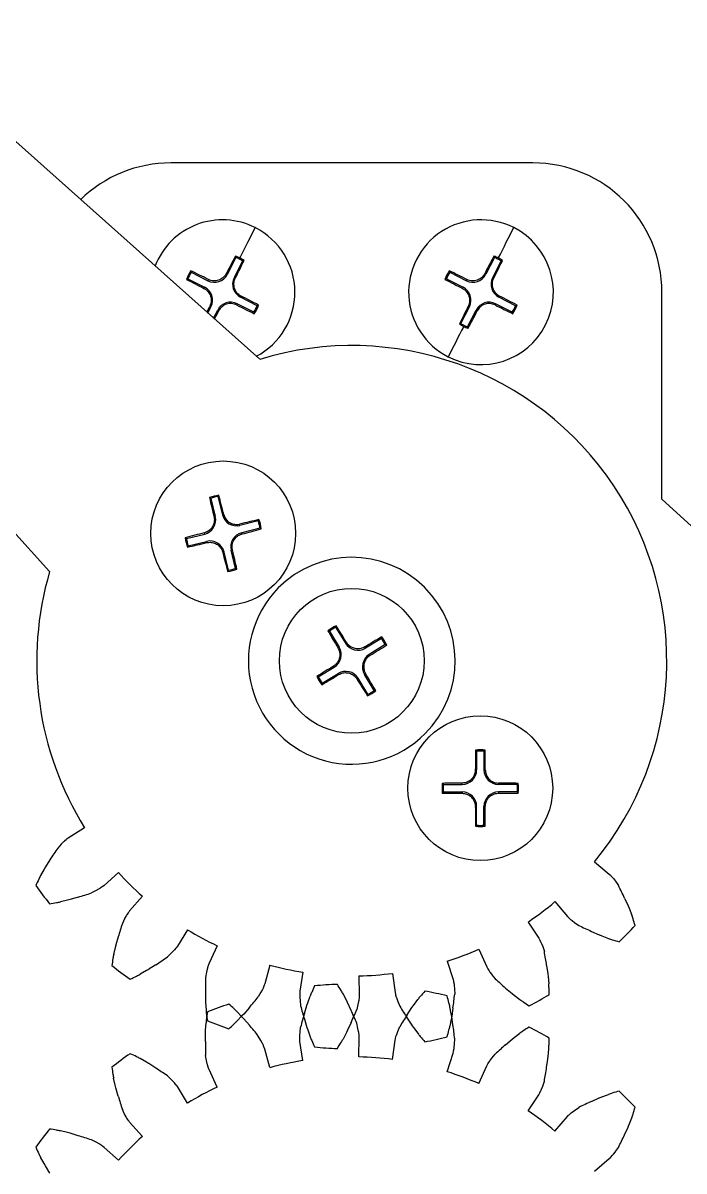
# Model space of a CAD drawing. Header units: millimetres. Extents: x 0 to 841, y 0 to 594.
# Drawn here: x 279 to 330.2, y 411.9 to 500.7 of the extents above; entities that cross this region are included whole.
import ezdxf

# ---------------------------------------------------------------- set-up
doc = ezdxf.new("R2010")
doc.units = ezdxf.units.MM

msp = doc.modelspace()

# ---------------------------------------------------------------- linework, layer by layer
at = {"color": 7, "linetype": 'Continuous', "lineweight": 25}
for p, q in [((297.33, 474.71), (268.153, 500.721)), ((318.454, 489.899), (290.454, 489.899)), ((254.783, 487.221), (281.075, 458.297)), ((295.494, 482.579), (294.83, 481.284)), ((296.002, 482.321), (295.349, 481.021)), ((295.754, 482.462), (295.795, 482.542)), ((315.494, 482.579), (314.83, 481.284)), ((316.002, 482.321), (315.349, 481.021)), ((315.754, 482.462), (315.795, 482.542)), ((292.032, 481.447), (293.319, 480.793)), ((294.83, 481.284), (294.741, 481.33)), ((312.032, 481.447), (313.319, 480.793)), ((314.83, 481.284), (314.741, 481.33)), ((291.774, 480.94), (293.062, 480.286)), ((293.319, 480.793), (293.365, 480.883)), ((295.349, 481.021), (295.439, 480.976)), ((311.774, 480.94), (313.062, 480.286)), ((313.319, 480.793), (313.365, 480.883)), ((315.349, 481.021), (315.439, 480.976)), ((293.062, 480.286), (293.016, 480.196)), ((295.845, 479.512), (295.891, 479.602)), ((297.133, 478.858), (295.845, 479.512)), ((313.062, 480.286), (313.016, 480.196)), ((315.845, 479.512), (315.891, 479.602)), ((317.133, 478.858), (315.845, 479.512)), ((328.454, 463.899), (328.454, 479.899)), ((293.314, 478.29), (293.559, 478.777)), ((293.559, 478.777), (293.468, 478.823)), ((295.588, 479.005), (295.543, 478.915)), ((296.876, 478.351), (295.588, 479.005)), ((312.906, 477.477), (313.559, 478.777)), ((313.559, 478.777), (313.468, 478.823)), ((315.588, 479.005), (315.543, 478.915)), ((316.876, 478.351), (315.588, 479.005)), ((293.759, 477.894), (294.077, 478.514)), ((294.077, 478.514), (294.167, 478.468)), ((313.414, 477.22), (314.077, 478.514)), ((314.077, 478.514), (314.167, 478.468)), ((313.153, 477.336), (313.113, 477.256)), ((293.547, 463.96), (293.441, 464.016)), ((293.547, 463.96), (293.892, 462.558)), ((294.099, 464.096), (294.166, 464.194)), ((294.099, 464.096), (294.444, 462.694)), ((349.211, 444.872), (328.454, 463.899)), ((293.892, 462.558), (293.794, 462.534)), ((294.444, 462.694), (294.542, 462.718)), ((295.802, 461.869), (295.778, 461.967)), ((297.216, 462.211), (295.802, 461.869)), ((297.352, 461.658), (295.941, 461.304)), ((297.216, 462.211), (297.272, 462.316)), ((297.352, 461.658), (297.45, 461.591)), ((291.661, 460.843), (291.563, 460.911)), ((291.661, 460.843), (293.072, 461.197)), ((293.072, 461.197), (293.048, 461.295)), ((295.941, 461.304), (295.965, 461.206)), ((291.797, 460.29), (291.741, 460.185)), ((291.797, 460.29), (293.211, 460.632)), ((293.211, 460.632), (293.235, 460.534)), ((295.121, 459.943), (295.219, 459.967)), ((295.466, 458.541), (295.121, 459.943)), ((294.569, 459.807), (294.471, 459.783)), ((294.914, 458.405), (294.569, 459.807)), ((294.914, 458.405), (294.847, 458.307)), ((295.466, 458.541), (295.572, 458.485)), ((302.72, 453.691), (302.602, 453.713)), ((302.72, 453.691), (303.473, 452.447)), ((303.205, 453.988), (303.24, 454.102)), ((303.205, 453.988), (303.969, 452.75)), ((303.969, 452.75), (304.055, 452.803)), ((306.746, 453.133), (305.514, 452.38)), ((306.746, 453.133), (306.768, 453.25)), ((303.473, 452.447), (303.387, 452.394)), ((305.514, 452.38), (305.461, 452.466)), ((307.043, 452.648), (305.811, 451.895)), ((305.811, 451.895), (305.863, 451.809)), ((307.043, 452.648), (307.157, 452.613)), ((301.865, 450.15), (301.751, 450.185)), ((301.865, 450.15), (303.097, 450.903)), ((302.161, 449.665), (303.393, 450.418)), ((303.097, 450.903), (303.044, 450.989)), ((303.393, 450.418), (303.446, 450.332)), ((305.435, 450.351), (305.521, 450.404)), ((306.188, 449.107), (305.435, 450.351)), ((302.161, 449.665), (302.14, 449.548)), ((304.939, 450.048), (304.853, 449.995)), ((305.702, 448.81), (304.939, 450.048)), ((305.702, 448.81), (305.668, 448.696)), ((306.188, 449.107), (306.305, 449.085)), ((314.117, 444.408), (314.028, 444.487)), ((314.117, 444.408), (314.117, 442.964)), ((314.685, 444.408), (314.774, 444.487)), ((314.685, 444.408), (314.685, 442.964)), ((314.117, 442.964), (314.016, 442.964)), ((314.685, 442.964), (314.786, 442.964)), ((311.541, 441.832), (311.461, 441.921)), ((311.541, 441.263), (311.461, 441.174)), ((311.541, 441.832), (312.996, 441.838)), ((311.541, 441.263), (312.996, 441.257)), ((312.996, 441.838), (312.995, 441.939)), ((312.996, 441.257), (312.995, 441.156)), ((315.806, 441.838), (315.807, 441.939)), ((317.261, 441.832), (315.806, 441.838)), ((317.261, 441.263), (315.806, 441.257)), ((315.806, 441.257), (315.807, 441.156)), ((317.261, 441.832), (317.341, 441.921)), ((317.261, 441.263), (317.341, 441.174)), ((314.117, 440.131), (314.016, 440.131)), ((314.117, 438.687), (314.117, 440.131)), ((314.685, 440.131), (314.786, 440.131)), ((314.685, 438.687), (314.685, 440.131)), ((314.117, 438.687), (314.028, 438.608)), ((314.685, 438.687), (314.774, 438.608)), ((282.513, 437.69), (282.414, 437.619)), ((283.78, 438.486), (282.513, 437.69)), ((281.972, 437.216), (281.699, 436.92)), ((281.973, 437.217), (281.972, 437.216)), ((282.148, 437.389), (281.973, 437.217)), ((282.199, 437.436), (282.148, 437.389)), ((282.224, 437.459), (282.199, 437.436)), ((282.369, 437.583), (282.224, 437.459)), ((282.414, 437.619), (282.369, 437.583)), ((281.101, 436.013), (280.749, 435.459)), ((280.646, 435.278), (280.373, 434.786)), ((280.745, 435.453), (280.646, 435.278)), ((280.749, 435.459), (280.745, 435.453)), ((286.397, 435.026), (285.285, 434.024)), ((323.23, 435.856), (324.38, 434.899)), ((324.38, 434.899), (324.469, 434.815)), ((324.469, 434.815), (324.509, 434.773)), ((324.509, 434.773), (324.636, 434.631)), ((324.636, 434.631), (324.658, 434.605)), ((324.658, 434.605), (324.702, 434.552)), ((324.702, 434.552), (324.853, 434.359)), ((324.853, 434.359), (324.854, 434.357)), ((324.854, 434.357), (325.085, 434.027)), ((284.682, 433.631), (284.323, 433.45)), ((284.684, 433.632), (284.682, 433.631)), ((284.896, 433.755), (284.684, 433.632)), ((284.956, 433.79), (284.896, 433.755)), ((284.984, 433.809), (284.956, 433.79)), ((285.143, 433.914), (284.984, 433.809)), ((285.19, 433.948), (285.143, 433.914)), ((285.285, 434.024), (285.19, 433.948)), ((282.456, 432.884), (281.908, 432.756)), ((282.651, 432.931), (282.456, 432.884)), ((282.659, 432.933), (282.651, 432.931)), ((283.287, 433.122), (282.659, 432.933)), ((288.256, 433.185), (287.264, 432.064)), ((320.177, 432.774), (321.146, 431.633)), ((325.557, 433.049), (325.833, 432.454)), ((325.833, 432.454), (325.836, 432.447)), ((325.836, 432.447), (325.911, 432.26)), ((286.999, 431.672), (286.879, 431.458)), ((287.034, 431.732), (286.999, 431.672)), ((287.052, 431.761), (287.034, 431.732)), ((287.156, 431.92), (287.052, 431.761)), ((287.19, 431.968), (287.156, 431.92)), ((287.264, 432.064), (287.19, 431.968)), ((321.146, 431.633), (321.23, 431.545)), ((321.23, 431.545), (321.273, 431.505)), ((321.273, 431.505), (321.416, 431.38)), ((325.911, 432.26), (326.116, 431.736)), ((286.878, 431.457), (286.7, 431.096)), ((286.879, 431.458), (286.878, 431.457)), ((291.741, 430.602), (290.957, 429.327)), ((318.091, 431.196), (318.924, 429.953)), ((321.416, 431.38), (321.442, 431.358)), ((321.442, 431.358), (321.496, 431.315)), ((321.496, 431.315), (321.69, 431.165)), ((321.69, 431.165), (321.692, 431.164)), ((321.692, 431.164), (322.024, 430.937)), ((286.382, 430.057), (286.2, 429.427)), ((318.924, 429.953), (318.986, 429.848)), ((318.986, 429.848), (319.013, 429.797)), ((319.013, 429.797), (319.094, 429.624)), ((323.007, 430.474), (323.605, 430.204)), ((323.605, 430.204), (323.612, 430.201)), ((323.612, 430.201), (323.799, 430.128)), ((323.799, 430.128), (324.325, 429.928)), ((286.152, 429.223), (286.029, 428.674)), ((286.198, 429.419), (286.152, 429.223)), ((286.2, 429.427), (286.198, 429.419)), ((290.66, 428.959), (290.49, 428.782)), ((290.706, 429.01), (290.66, 428.959)), ((290.729, 429.036), (290.706, 429.01)), ((290.851, 429.182), (290.729, 429.036)), ((290.887, 429.228), (290.851, 429.182)), ((290.957, 429.327), (290.887, 429.228)), ((294.043, 429.359), (293.408, 428.004)), ((314.293, 429.098), (314.901, 427.731)), ((319.094, 429.624), (319.109, 429.593)), ((319.109, 429.593), (319.135, 429.53)), ((319.135, 429.53), (319.226, 429.302)), ((319.226, 429.302), (319.227, 429.3)), ((319.227, 429.3), (319.355, 428.919)), ((290.489, 428.781), (290.195, 428.506)), ((290.49, 428.782), (290.489, 428.781)), ((293.408, 428.004), (293.363, 427.891)), ((311.846, 428.172), (312.296, 426.745)), ((288.563, 427.437), (288.074, 427.159)), ((288.737, 427.537), (288.563, 427.437)), ((288.744, 427.541), (288.737, 427.537)), ((289.294, 427.899), (288.744, 427.541)), ((293.208, 427.313), (293.139, 426.916)), ((293.209, 427.315), (293.208, 427.313)), ((293.264, 427.554), (293.209, 427.315)), ((293.281, 427.621), (293.264, 427.554)), ((293.29, 427.653), (293.281, 427.621)), ((293.345, 427.836), (293.29, 427.653)), ((293.363, 427.891), (293.345, 427.836)), ((298.115, 427.863), (297.722, 426.419)), ((300.674, 427.319), (300.446, 425.84)), ((305.003, 427.03), (305.033, 425.534)), ((307.612, 427.229), (307.81, 425.746)), ((314.901, 427.731), (314.957, 427.623)), ((314.957, 427.623), (314.987, 427.573)), ((314.987, 427.573), (315.089, 427.412)), ((315.089, 427.412), (315.107, 427.383)), ((315.107, 427.383), (315.147, 427.327)), ((315.147, 427.327), (315.292, 427.129)), ((315.292, 427.129), (315.293, 427.127)), ((315.293, 427.127), (315.547, 426.815)), ((319.533, 427.847), (319.63, 427.198)), ((319.63, 427.198), (319.631, 427.19)), ((319.631, 427.19), (319.649, 426.99)), ((297.662, 426.25), (297.585, 426.075)), ((297.683, 426.304), (297.662, 426.25)), ((297.722, 426.419), (297.683, 426.304)), ((312.296, 426.745), (312.326, 426.627)), ((312.326, 426.627), (312.337, 426.57)), ((312.337, 426.57), (312.367, 426.382)), ((312.367, 426.382), (312.372, 426.348)), ((312.372, 426.348), (312.379, 426.279)), ((312.379, 426.279), (312.402, 426.035)), ((319.649, 426.99), (319.699, 426.43)), ((293.127, 425.83), (293.129, 425.174)), ((297.427, 425.763), (297.222, 425.416)), ((297.428, 425.764), (297.427, 425.763)), ((297.54, 425.982), (297.428, 425.764)), ((297.571, 426.044), (297.54, 425.982)), ((297.585, 426.075), (297.571, 426.044)), ((300.433, 425.661), (300.432, 425.47)), ((300.432, 425.47), (300.432, 425.436)), ((300.432, 425.436), (300.435, 425.367)), ((300.435, 425.719), (300.433, 425.661)), ((300.446, 425.84), (300.435, 425.719)), ((300.435, 425.367), (300.45, 425.122)), ((301.047, 424.949), (301.24, 425.477)), ((304.041, 425.148), (303.779, 425.647)), ((305.022, 425.355), (304.998, 425.166)), ((305.027, 425.413), (305.022, 425.355)), ((305.033, 425.534), (305.027, 425.413)), ((307.81, 425.746), (307.833, 425.627)), ((307.833, 425.627), (307.847, 425.571)), ((307.847, 425.571), (307.9, 425.387)), ((307.9, 425.387), (307.91, 425.355)), ((307.91, 425.355), (307.932, 425.289)), ((307.932, 425.289), (308.015, 425.058)), ((312.402, 426.035), (312.402, 426.033)), ((312.402, 426.033), (312.418, 425.631)), ((316.36, 426.095), (316.858, 425.667)), ((316.858, 425.667), (316.863, 425.662)), ((316.863, 425.662), (317.023, 425.54)), ((317.023, 425.54), (317.471, 425.199)), ((293.129, 425.174), (293.13, 425.166)), ((293.13, 425.166), (293.141, 424.966)), ((293.141, 424.966), (293.178, 424.404)), ((296.529, 424.58), (296.102, 424.081)), ((300.45, 425.122), (300.45, 425.12)), ((300.45, 425.12), (300.495, 424.72)), ((300.789, 424.123), (300.977, 424.752)), ((300.977, 424.752), (300.979, 424.76)), ((300.979, 424.76), (301.047, 424.949)), ((304.133, 424.97), (304.041, 425.148)), ((304.136, 424.963), (304.133, 424.97)), ((304.406, 424.365), (304.136, 424.963)), ((304.934, 424.821), (304.836, 424.431)), ((304.981, 425.064), (304.934, 424.823)), ((304.934, 424.823), (304.934, 424.821)), ((304.993, 425.132), (304.981, 425.064)), ((304.998, 425.166), (304.993, 425.132)), ((308.015, 425.058), (308.016, 425.057)), ((308.016, 425.057), (308.172, 424.686)), ((308.748, 424.033), (309.105, 424.584)), ((309.105, 424.584), (309.11, 424.59)), ((309.11, 424.59), (309.228, 424.752)), ((309.228, 424.752), (309.563, 425.205)), ((312.157, 424.1), (312.046, 424.652)), ((312.287, 424.553), (312.197, 423.903)), ((295.958, 423.867), (295.566, 424.272)), ((295.958, 423.931), (295.566, 423.526)), ((296.097, 424.076), (295.958, 423.931)), ((296.097, 423.722), (295.958, 423.867)), ((296.102, 424.081), (296.097, 424.076)), ((296.102, 423.717), (296.097, 423.722)), ((296.529, 423.218), (296.102, 423.717)), ((300.789, 423.675), (300.977, 423.046)), ((308.748, 423.765), (309.105, 423.215)), ((312.157, 423.698), (312.046, 423.146)), ((312.195, 423.903), (312.157, 424.1)), ((312.195, 423.895), (312.157, 423.698)), ((312.197, 423.903), (312.195, 423.895)), ((312.197, 423.896), (312.195, 423.903)), ((312.287, 423.245), (312.197, 423.896)), ((293.127, 421.968), (293.129, 422.624)), ((293.129, 422.624), (293.13, 422.632)), ((293.13, 422.632), (293.141, 422.832)), ((293.141, 422.832), (293.178, 423.394)), ((300.435, 422.431), (300.45, 422.676)), ((300.45, 422.678), (300.495, 423.078)), ((300.45, 422.676), (300.45, 422.678)), ((300.977, 423.046), (300.979, 423.038)), ((300.979, 423.038), (301.047, 422.849)), ((301.047, 422.849), (301.24, 422.321)), ((304.041, 422.65), (303.779, 422.151)), ((304.133, 422.828), (304.041, 422.65)), ((304.136, 422.835), (304.133, 422.828)), ((304.406, 423.434), (304.136, 422.835)), ((304.934, 422.977), (304.836, 423.367)), ((304.934, 422.975), (304.934, 422.977)), ((304.981, 422.734), (304.934, 422.975)), ((304.993, 422.666), (304.981, 422.734)), ((304.998, 422.633), (304.993, 422.666)), ((305.022, 422.443), (304.998, 422.633)), ((307.932, 422.509), (308.015, 422.74)), ((308.015, 422.74), (308.016, 422.741)), ((308.016, 422.741), (308.172, 423.112)), ((309.105, 423.215), (309.11, 423.208)), ((309.11, 423.208), (309.228, 423.046)), ((309.228, 423.046), (309.563, 422.593)), ((317.023, 422.259), (317.471, 422.599)), ((297.427, 422.035), (297.222, 422.382)), ((297.428, 422.034), (297.427, 422.035)), ((297.54, 421.816), (297.428, 422.034)), ((297.571, 421.754), (297.54, 421.816)), ((297.585, 421.723), (297.571, 421.754)), ((297.662, 421.549), (297.585, 421.723)), ((300.432, 422.362), (300.435, 422.431)), ((300.432, 422.328), (300.432, 422.362)), ((300.433, 422.137), (300.432, 422.328)), ((300.435, 422.079), (300.433, 422.137)), ((300.446, 421.958), (300.435, 422.079)), ((300.674, 420.479), (300.446, 421.958)), ((305.003, 420.768), (305.033, 422.264)), ((305.027, 422.386), (305.022, 422.443)), ((305.033, 422.264), (305.027, 422.386)), ((307.612, 420.569), (307.81, 422.052)), ((307.81, 422.052), (307.833, 422.171)), ((307.833, 422.171), (307.847, 422.228)), ((307.847, 422.228), (307.9, 422.411)), ((307.9, 422.411), (307.91, 422.443)), ((307.91, 422.443), (307.932, 422.509)), ((312.379, 421.519), (312.402, 421.763)), ((312.402, 421.765), (312.418, 422.167)), ((312.402, 421.763), (312.402, 421.765)), ((316.36, 421.704), (316.858, 422.131)), ((316.858, 422.131), (316.863, 422.136)), ((316.863, 422.136), (317.023, 422.259)), ((293.208, 420.485), (293.139, 420.882)), ((297.683, 421.495), (297.662, 421.549)), ((297.722, 421.379), (297.683, 421.495)), ((298.115, 419.936), (297.722, 421.379)), ((311.846, 419.626), (312.296, 421.053)), ((312.296, 421.053), (312.326, 421.171)), ((312.326, 421.171), (312.337, 421.228)), ((312.337, 421.228), (312.367, 421.417)), ((312.367, 421.417), (312.372, 421.45)), ((312.372, 421.45), (312.379, 421.519)), ((315.293, 420.671), (315.547, 420.983)), ((319.649, 420.808), (319.699, 421.369)), ((288.563, 420.361), (288.074, 420.639)), ((288.737, 420.261), (288.563, 420.361)), ((288.744, 420.257), (288.737, 420.261)), ((289.294, 419.899), (288.744, 420.257)), ((293.209, 420.484), (293.208, 420.485)), ((293.264, 420.244), (293.209, 420.484)), ((293.281, 420.177), (293.264, 420.244)), ((293.29, 420.145), (293.281, 420.177)), ((293.345, 419.962), (293.29, 420.145)), ((293.363, 419.907), (293.345, 419.962)), ((314.293, 418.7), (314.901, 420.067)), ((314.901, 420.067), (314.957, 420.175)), ((314.957, 420.175), (314.987, 420.225)), ((314.987, 420.225), (315.089, 420.386)), ((315.089, 420.386), (315.107, 420.415)), ((315.107, 420.415), (315.147, 420.471)), ((315.147, 420.471), (315.292, 420.669)), ((315.292, 420.669), (315.293, 420.671)), ((319.533, 419.951), (319.63, 420.6)), ((319.63, 420.6), (319.631, 420.608)), ((319.631, 420.608), (319.649, 420.808)), ((286.152, 418.575), (286.029, 419.124)), ((290.489, 419.017), (290.195, 419.292)), ((293.408, 419.794), (293.363, 419.907)), ((294.043, 418.439), (293.408, 419.794)), ((286.198, 418.379), (286.152, 418.575)), ((286.2, 418.372), (286.198, 418.379)), ((286.382, 417.741), (286.2, 418.372)), ((290.49, 419.016), (290.489, 419.017)), ((290.66, 418.839), (290.49, 419.016)), ((290.706, 418.788), (290.66, 418.839)), ((290.729, 418.762), (290.706, 418.788)), ((290.851, 418.616), (290.729, 418.762)), ((290.887, 418.571), (290.851, 418.616)), ((290.957, 418.471), (290.887, 418.571)), ((291.741, 417.196), (290.957, 418.471)), ((319.013, 418.002), (319.094, 418.174)), ((319.094, 418.174), (319.109, 418.205)), ((319.109, 418.205), (319.135, 418.268)), ((319.135, 418.268), (319.226, 418.496)), ((319.226, 418.496), (319.227, 418.498)), ((319.227, 418.498), (319.355, 418.88)), ((318.091, 416.602), (318.924, 417.845)), ((318.924, 417.845), (318.986, 417.95)), ((318.986, 417.95), (319.013, 418.002)), ((323.007, 417.324), (323.605, 417.595)), ((323.605, 417.595), (323.612, 417.597)), ((323.612, 417.597), (323.799, 417.67)), ((323.799, 417.67), (324.325, 417.87)), ((286.878, 416.341), (286.7, 416.703)), ((321.273, 416.293), (321.416, 416.418)), ((321.416, 416.418), (321.442, 416.44)), ((321.442, 416.44), (321.496, 416.484)), ((321.496, 416.484), (321.69, 416.633)), ((321.69, 416.633), (321.692, 416.634)), ((321.692, 416.634), (322.024, 416.861)), ((286.879, 416.34), (286.878, 416.341)), ((286.999, 416.126), (286.879, 416.34)), ((287.034, 416.066), (286.999, 416.126)), ((287.052, 416.038), (287.034, 416.066)), ((287.156, 415.878), (287.052, 416.038)), ((287.19, 415.83), (287.156, 415.878)), ((287.264, 415.734), (287.19, 415.83)), ((288.256, 414.613), (287.264, 415.734)), ((320.177, 415.025), (321.146, 416.165)), ((321.146, 416.165), (321.23, 416.253)), ((321.23, 416.253), (321.273, 416.293)), ((325.836, 415.351), (325.911, 415.538)), ((325.911, 415.538), (326.116, 416.062)), ((282.456, 414.914), (281.908, 415.042)), ((282.651, 414.867), (282.456, 414.914)), ((282.659, 414.865), (282.651, 414.867)), ((283.287, 414.676), (282.659, 414.865)), ((325.557, 414.749), (325.833, 415.344)), ((325.833, 415.344), (325.836, 415.351)), ((284.682, 414.167), (284.323, 414.348)), ((284.684, 414.166), (284.682, 414.167)), ((284.896, 414.044), (284.684, 414.166)), ((284.956, 414.008), (284.896, 414.044)), ((284.984, 413.99), (284.956, 414.008)), ((285.143, 413.884), (284.984, 413.99)), ((285.19, 413.85), (285.143, 413.884)), ((285.285, 413.775), (285.19, 413.85)), ((286.397, 412.772), (285.285, 413.775)), ((324.854, 413.441), (325.085, 413.771)), ((280.646, 412.52), (280.373, 413.013)), ((323.23, 411.942), (324.38, 412.899)), ((324.38, 412.899), (324.469, 412.983)), ((324.469, 412.983), (324.509, 413.025)), ((324.509, 413.025), (324.636, 413.167)), ((324.636, 413.167), (324.658, 413.193)), ((324.658, 413.193), (324.702, 413.246)), ((324.702, 413.246), (324.853, 413.439)), ((324.853, 413.439), (324.854, 413.441)), ((280.745, 412.345), (280.646, 412.52)), ((280.749, 412.339), (280.745, 412.345)), ((281.101, 411.785), (280.749, 412.339))]:
    msp.add_line(p, q, dxfattribs=at)
at = {"color": 7, "linetype": 'Continuous', "lineweight": 25, "flags": 128}
for points in [[(295.795, 482.542), (295.952, 482.852), (296.108, 483.159), (296.261, 483.461), (296.412, 483.759), (296.56, 484.051), (296.706, 484.338), (296.848, 484.619), (296.988, 484.893)], [(315.795, 482.542), (315.952, 482.852), (316.108, 483.159), (316.261, 483.461), (316.412, 483.759), (316.56, 484.051), (316.706, 484.338), (316.848, 484.619), (316.988, 484.893)], [(313.113, 477.256), (312.955, 476.946), (312.8, 476.639), (312.646, 476.337), (312.495, 476.039), (312.347, 475.747), (312.202, 475.46), (312.059, 475.179), (311.92, 474.905)]]:
    msp.add_lwpolyline(points, dxfattribs=at)
at = {"color": 7, "linetype": 'Continuous', "lineweight": 25}
for centre in [(294.507, 461.251), (304.454, 451.399), (314.401, 441.548)]:
    msp.add_circle(centre, 5.6, dxfattribs=at)
for centre, radius, start, end in [((290.454, 479.899), 10, 90, 134.25415), ((318.454, 479.899), 10, 0, 90), ((294.454, 479.899), 5.6, 63.09781, 158.76175), ((294.454, 479.899), 5.6, 297.80432, 63.09781), ((314.454, 479.899), 5.6, 63.09781, 243.09781), ((314.454, 479.899), 5.6, 243.09781, 63.09781), ((531.185, 358.682), 266.361, 152.25339, 152.58336), ((57.106, 599.224), 266.056, 333.61177, 333.94212), ((294.454, 479.899), 2.963, 63.09781, 70.33844), ((294.454, 479.899), 2.874, 63.09781, 68.78308), ((294.454, 479.899), 2.874, 57.41253, 63.09781), ((294.454, 479.899), 2.963, 55.85717, 63.09781), ((549.47, 359.58), 264.426, 152.25268, 152.58506), ((78.37, 598.602), 264.646, 333.61089, 333.943), ((314.454, 479.899), 2.963, 63.09781, 70.33844), ((314.454, 479.899), 2.874, 63.09781, 68.78308), ((314.454, 479.899), 2.874, 57.41253, 63.09781), ((314.454, 479.899), 2.963, 55.85717, 63.09781), ((294.454, 479.899), 2.963, 145.85971, 160.3359), ((294.454, 479.899), 2.874, 147.42161, 158.77401), ((174.263, 243.239), 265.819, 63.38104, 63.70941), ((293.829, 481.797), 1.126, 243.09781, 332.8649), ((314.454, 479.899), 2.963, 145.85971, 160.3359), ((314.454, 479.899), 2.874, 147.42161, 158.77401), ((194.142, 242.993), 266.094, 63.38146, 63.70949), ((313.829, 481.797), 1.126, 243.09781, 332.8649), ((413.835, 715.438), 264.454, 242.48517, 242.81523), ((296.355, 480.516), 1.126, 153.33071, 243.09781), ((434.172, 716.089), 265.187, 242.48563, 242.81478), ((316.355, 480.516), 1.126, 153.33071, 243.09781), ((292.553, 479.283), 1.126, 333.33071, 63.09781), ((174.633, 243.512), 265.409, 62.48564, 62.81452), ((312.553, 479.283), 1.126, 333.33071, 63.09781), ((194.633, 243.512), 265.409, 62.48564, 62.81452), ((535.61, 358.689), 270.305, 153.61267, 153.72259), ((295.079, 478.001), 1.126, 63.09781, 152.8649), ((414.766, 716.805), 266.094, 243.38146, 243.70949), ((294.454, 479.899), 2.874, 327.42161, 338.77401), ((294.454, 479.899), 2.963, 325.85971, 340.3359), ((551.802, 360.574), 266.056, 153.61177, 153.94212), ((315.079, 478.001), 1.126, 63.09781, 152.8649), ((435.085, 717.447), 266.81, 243.3819, 243.70905), ((314.454, 479.899), 2.874, 327.42161, 338.77401), ((314.454, 479.899), 2.963, 325.85971, 340.3359), ((60.721, 599.554), 262.98, 332.42731, 332.5847), ((77.723, 601.116), 266.361, 332.25339, 332.58336), ((314.454, 479.899), 2.963, 235.85717, 243.09781), ((314.454, 479.899), 2.874, 237.41253, 243.09781), ((314.454, 479.899), 2.963, 243.09781, 250.33844), ((314.454, 479.899), 2.874, 243.09781, 248.78308), ((304.454, 451.399), 24.375, 320.38254, 106.99247), ((294.507, 461.251), 2.963, 96.59182, 111.06801), ((551.574, 524.644), 265.157, 193.21754, 193.54673), ((294.507, 461.251), 2.874, 98.15372, 109.50612), ((36.047, 397.723), 266.54, 14.1136, 14.44108), ((292.799, 462.289), 1.126, 284.06282, 13.82992), ((295.537, 462.963), 1.126, 193.82992, 283.59701), ((356.946, 203.539), 265.568, 102.98548, 103.31644), ((294.507, 461.251), 2.874, 8.14464, 19.51519), ((294.507, 461.251), 2.963, 6.58929, 21.07055), ((358.813, 204.103), 265.468, 104.3435, 104.67458), ((294.507, 461.251), 2.963, 186.58929, 201.07055), ((294.507, 461.251), 2.874, 188.14464, 199.51519), ((296.214, 460.212), 1.126, 104.06282, 193.82992), ((230.167, 718.526), 265.599, 284.34365, 284.67457), ((232.023, 719.158), 265.769, 282.98534, 283.31605), ((293.476, 459.538), 1.126, 13.82992, 103.59701), ((36.183, 397.559), 266.448, 13.21835, 13.54595), ((552.244, 524.597), 265.796, 194.11368, 194.44208), ((304.454, 451.399), 8, 315.27672, 135.27672), ((304.454, 451.399), 24.375, 163.56097, 211.98909), ((294.507, 461.251), 2.963, 276.59182, 291.06801), ((294.507, 461.251), 2.874, 278.15372, 289.50612), ((304.454, 451.399), 8, 135.27672, 315.27672), ((304.454, 451.399), 2.963, 114.1854, 128.66666), ((531.387, 588.918), 265.75, 210.58183, 210.91256), ((304.454, 451.399), 2.874, 115.74075, 127.11131), ((79.596, 312.877), 264.502, 31.9391, 32.27139), ((443.211, 224.494), 266.358, 120.81431, 121.14201), ((304.454, 451.399), 2.874, 25.74983, 37.10223), ((304.454, 451.399), 2.963, 24.18794, 38.66412), ((302.51, 451.864), 1.126, 301.42603, 31.19313), ((304.927, 453.341), 1.126, 211.65893, 301.42603), ((306.398, 450.934), 1.126, 121.42603, 211.19313), ((166.199, 677.861), 265.717, 301.70955, 302.03805), ((442.833, 224.738), 265.952, 121.70976, 122.03796), ((304.454, 451.399), 2.963, 204.18794, 218.66412), ((304.454, 451.399), 2.874, 205.74983, 217.10223), ((166.317, 677.268), 265.15, 300.81391, 301.14311), ((303.98, 449.457), 1.126, 31.65893, 121.42603), ((77.4, 313.809), 265.889, 30.58188, 30.91244), ((529.4, 589.977), 264.607, 211.93917, 212.27133), ((304.454, 451.399), 2.963, 294.1854, 308.66666), ((304.454, 451.399), 2.874, 295.74075, 307.11131), ((581.052, 441.639), 267.04, 179.38878, 179.71565), ((314.401, 441.548), 2.963, 82.76191, 97.23809), ((314.401, 441.548), 2.874, 84.3238, 95.6762), ((49.389, 441.651), 265.401, 0.28334, 0.61223), ((312.991, 442.964), 1.126, 270.2329, 0), ((315.811, 442.964), 1.126, 180, 269.7671), ((314.401, 441.548), 2.963, 172.75937, 187.24063), ((315.379, 176.119), 265.83, 90.51378, 90.84441), ((314.401, 441.548), 2.874, 174.31472, 185.68528), ((312.991, 440.131), 1.126, 0, 89.7671), ((315.811, 440.131), 1.126, 90.2329, 180), ((313.423, 176.14), 265.809, 89.15558, 89.48623), ((314.401, 441.548), 2.874, 354.31472, 5.68528), ((314.401, 441.548), 2.963, 352.75937, 7.24063), ((315.381, 707.151), 266.006, 269.1557, 269.48611), ((313.421, 707.13), 265.984, 270.51388, 270.84432), ((581.053, 441.456), 267.041, 180.28435, 180.61122), ((49.388, 441.444), 265.402, 359.38777, 359.71666), ((314.401, 441.548), 2.963, 262.76191, 277.23809), ((314.401, 441.548), 2.874, 264.3238, 275.6762), ((309.626, 417.849), 33.818, 145.671, 147.51123), ((304.454, 451.399), 24.375, 222.20072, 228.35273), ((296.136, 426.853), 17.652, 154.27726, 156.05865), ((285.143, 432.15), 5.449, 151.07083, 154.27726), ((304.454, 451.399), 30, 215.40941, 218.78041), ((273.582, 465.517), 33.818, 286.67864, 288.51888), ((294.873, 418.832), 33.818, 24.86046, 26.7007), ((278.57, 450.084), 17.652, 278.13116, 279.91255), ((280.671, 438.063), 5.449, 279.91255, 283.11899), ((304.454, 451.399), 24.375, 304.01891, 310.17091), ((321.039, 429.756), 5.449, 18.09437, 21.3008), ((318.869, 420.665), 33.818, 162.03463, 163.87487), ((304.454, 451.399), 24.375, 238.56436, 244.71636), ((336.927, 461.294), 33.818, 243.85282, 245.69305), ((304.454, 451.399), 30, 313.59122, 316.96223), ((309.439, 425.966), 17.652, 16.31298, 18.09437), ((326.256, 435.024), 5.449, 249.25265, 252.45908), ((329.933, 446.66), 17.652, 252.45908, 254.24047), ((304.454, 451.399), 24.375, 287.65527, 293.80727), ((286.086, 422.85), 33.818, 8.49683, 10.33706), ((303.389, 425.504), 17.652, 170.6409, 172.42228), ((291.348, 427.489), 5.449, 167.43446, 170.6409), ((270.855, 456.247), 33.818, 303.04228, 304.88252), ((304.454, 451.399), 30, 231.77304, 235.14405), ((285.392, 431.903), 5.449, 296.27619, 299.48262), ((304.454, 451.399), 24.375, 254.928, 261.08), ((304.454, 451.399), 24.375, 271.29163, 277.44363), ((279.989, 442.845), 17.652, 294.4948, 296.27619), ((326.944, 425.971), 33.818, 178.39827, 180.23851), ((317.558, 418.759), 17.652, 154.85044, 156.63183), ((304.454, 396.399), 30, 92.12868, 95.49968), ((288.498, 416.822), 17.652, 30.99654, 32.77793), ((338.399, 451.744), 33.818, 227.48918, 229.32942), ((314.269, 425.961), 5.449, 1.73073, 4.93717), ((270.85, 446.585), 33.818, 319.40592, 321.24615), ((306.356, 423.599), 5.449, 156.63183, 159.83826), ((298.958, 423.106), 5.449, 27.79011, 30.99654), ((313.942, 421.962), 5.449, 140.26819, 143.47463), ((323.326, 414.161), 17.652, 138.48681, 140.26819), ((304.454, 396.399), 30, 75.76505, 79.13605), ((294.898, 420.49), 17.652, 14.6329, 16.41429), ((278.787, 429.182), 33.818, 352.13319, 353.97343), ((304.454, 451.399), 30, 297.22759, 300.59859), ((302.072, 425.592), 17.652, 359.94935, 1.73073), ((298.615, 424.765), 5.449, 183.7981, 187.00454), ((304.454, 396.399), 30, 108.49232, 111.86332), ((283.39, 411.499), 17.652, 47.36018, 49.14156), ((291.656, 420.476), 5.449, 44.15374, 47.36018), ((333.197, 433.337), 33.818, 194.76191, 196.60214), ((273.567, 437.313), 33.818, 335.76955, 337.60979), ((273.567, 410.486), 33.818, 22.39021, 24.23045), ((337.121, 442.167), 33.818, 211.12554, 212.96578), ((306.705, 423.572), 5.449, 11.42647, 14.6329), ((320.759, 429.545), 5.449, 232.88901, 236.09544), ((327.566, 439.673), 17.652, 236.09544, 237.87683), ((298.615, 423.033), 5.449, 172.99546, 176.2019), ((310.727, 421.545), 17.652, 171.21408, 172.99546), ((310.727, 426.253), 17.652, 187.00454, 188.78592), ((304.454, 451.399), 30, 248.13668, 251.50768), ((291.656, 427.322), 5.449, 312.63982, 315.84626), ((333.197, 414.461), 33.818, 163.39786, 165.23809), ((337.121, 405.631), 33.818, 147.03422, 148.87446), ((283.39, 436.299), 17.652, 310.85844, 312.63982), ((270.85, 401.213), 33.818, 38.75385, 40.59408), ((313.942, 425.837), 5.449, 216.52537, 219.73181), ((294.898, 427.308), 17.652, 343.58571, 345.3671), ((306.705, 424.226), 5.449, 345.3671, 348.57353), ((278.787, 418.617), 33.818, 6.02657, 7.86681), ((320.759, 418.253), 5.449, 123.90456, 127.11099), ((327.566, 408.125), 17.652, 122.12317, 123.90456), ((304.454, 396.399), 30, 59.40141, 62.77241), ((326.944, 421.827), 33.818, 179.76149, 181.60173), ((306.356, 424.199), 5.449, 200.16174, 203.36817), ((317.558, 429.039), 17.652, 203.36817, 205.14956), ((288.498, 430.977), 17.652, 327.22207, 329.00346), ((298.958, 424.692), 5.449, 329.00346, 332.20989), ((323.326, 433.637), 17.652, 219.73181, 221.51319), ((304.454, 451.399), 30, 280.86395, 284.23495), ((338.399, 396.054), 33.818, 130.67058, 132.51082), ((302.072, 422.206), 17.652, 358.26927, 0.05065), ((304.454, 396.399), 30, 124.85595, 128.22696), ((279.989, 404.953), 17.652, 63.72381, 65.5052), ((304.454, 451.399), 30, 264.50032, 267.87132), ((314.269, 421.838), 5.449, 355.06283, 358.26927), ((303.389, 422.294), 17.652, 187.57772, 189.3591), ((285.392, 415.895), 5.449, 60.51738, 63.72381), ((304.454, 396.399), 24.375, 98.92, 105.072), ((304.454, 396.399), 24.375, 82.55637, 88.70837), ((286.086, 424.948), 33.818, 349.66294, 351.50317), ((291.348, 420.309), 5.449, 189.3591, 192.56554), ((270.855, 391.551), 33.818, 55.11748, 56.95772), ((304.454, 396.399), 24.375, 66.19273, 72.34473), ((304.454, 396.399), 24.375, 115.28364, 121.43564), ((318.869, 427.133), 33.818, 196.12513, 197.96537), ((336.927, 386.505), 33.818, 114.30695, 116.14718), ((326.256, 412.774), 5.449, 107.54092, 110.74735), ((329.933, 401.138), 17.652, 105.75953, 107.54092), ((304.454, 396.399), 30, 43.03777, 46.40878), ((304.454, 396.399), 24.375, 49.82909, 55.98109), ((309.439, 421.832), 17.652, 341.90563, 343.68702), ((321.039, 418.042), 5.449, 338.6992, 341.90563), ((304.454, 396.399), 30, 141.21959, 144.59059), ((278.57, 397.714), 17.652, 80.08745, 81.86884), ((280.671, 409.735), 5.449, 76.88101, 80.08745), ((273.582, 382.281), 33.818, 71.48112, 73.32136), ((304.454, 396.399), 24.375, 131.64727, 137.79928), ((294.873, 428.966), 33.818, 333.2993, 335.13954), ((296.136, 420.945), 17.652, 203.94135, 205.72274), ((285.143, 415.649), 5.449, 205.72274, 208.92917)]:
    msp.add_arc(centre, radius, start, end, dxfattribs=at)
for points, knots in [([(295.494, 482.579), (295.486, 482.599), (295.472, 482.637), (295.457, 482.673), (295.451, 482.69)], [0, 0, 0, 0, 0.559997, 1, 1, 1, 1]), ([(296.002, 482.321), (296.023, 482.327), (296.062, 482.337), (296.1, 482.347), (296.117, 482.352)], [0, 0, 0, 0, 0.559997, 1, 1, 1, 1]), ([(315.494, 482.579), (315.486, 482.599), (315.472, 482.637), (315.457, 482.673), (315.451, 482.69)], [0, 0, 0, 0, 0.559997, 1, 1, 1, 1]), ([(316.002, 482.321), (316.023, 482.327), (316.062, 482.337), (316.1, 482.347), (316.117, 482.352)], [0, 0, 0, 0, 0.559997, 1, 1, 1, 1]), ([(292.032, 481.447), (292.026, 481.468), (292.015, 481.507), (292.005, 481.545), (292.001, 481.562)], [0, 0, 0, 0, 0.559997, 1, 1, 1, 1]), ([(294.741, 481.33), (294.705, 481.27), (294.635, 481.153), (294.445, 480.964), (294.153, 480.8), (293.82, 480.761), (293.555, 480.802), (293.429, 480.856), (293.365, 480.883)], [0, 0, 0, 0, 0.130424, 0.257254, 0.499739, 0.742286, 0.869288, 1, 1, 1, 1]), ([(312.032, 481.447), (312.026, 481.468), (312.015, 481.507), (312.005, 481.545), (312.001, 481.562)], [0, 0, 0, 0, 0.559997, 1, 1, 1, 1]), ([(314.741, 481.33), (314.705, 481.27), (314.635, 481.153), (314.445, 480.964), (314.153, 480.8), (313.82, 480.761), (313.555, 480.802), (313.429, 480.856), (313.365, 480.883)], [0, 0, 0, 0, 0.13043, 0.25726, 0.499746, 0.742285, 0.869297, 1, 1, 1, 1]), ([(291.774, 480.94), (291.754, 480.932), (291.716, 480.917), (291.679, 480.903), (291.663, 480.896)], [0, 0, 0, 0, 0.559997, 1, 1, 1, 1]), ([(295.891, 479.602), (295.831, 479.637), (295.714, 479.707), (295.524, 479.896), (295.359, 480.188), (295.318, 480.52), (295.358, 480.786), (295.412, 480.912), (295.439, 480.976)], [0, 0, 0, 0, 0.1305468, 0.2574182, 0.4997432, 0.7424486, 0.8694147, 1, 1, 1, 1]), ([(311.774, 480.94), (311.754, 480.932), (311.716, 480.917), (311.679, 480.903), (311.663, 480.896)], [0, 0, 0, 0, 0.559997, 1, 1, 1, 1]), ([(315.891, 479.602), (315.831, 479.637), (315.714, 479.707), (315.524, 479.896), (315.359, 480.188), (315.318, 480.52), (315.358, 480.786), (315.412, 480.912), (315.439, 480.976)], [0, 0, 0, 0, 0.130548, 0.25742, 0.499742, 0.742449, 0.869414, 1, 1, 1, 1]), ([(293.016, 480.196), (293.076, 480.161), (293.194, 480.092), (293.384, 479.902), (293.548, 479.61), (293.59, 479.278), (293.549, 479.012), (293.496, 478.886), (293.468, 478.823)], [0, 0, 0, 0, 0.130549, 0.257421, 0.499742, 0.742449, 0.869414, 1, 1, 1, 1]), ([(313.016, 480.196), (313.076, 480.161), (313.194, 480.092), (313.384, 479.902), (313.548, 479.61), (313.59, 479.278), (313.549, 479.012), (313.496, 478.886), (313.468, 478.823)], [0, 0, 0, 0, 0.130548, 0.25742, 0.499741, 0.742448, 0.869414, 1, 1, 1, 1]), ([(295.543, 478.915), (295.416, 478.961), (295.165, 479.052), (294.756, 478.997), (294.392, 478.801), (294.242, 478.579), (294.167, 478.468)], [0, 0, 0, 0, 0.250684, 0.499752, 0.749067, 1, 1, 1, 1]), ([(297.133, 478.858), (297.154, 478.866), (297.191, 478.881), (297.228, 478.895), (297.244, 478.902)], [0, 0, 0, 0, 0.559997, 1, 1, 1, 1]), ([(315.543, 478.915), (315.416, 478.961), (315.165, 479.052), (314.756, 478.997), (314.392, 478.801), (314.242, 478.579), (314.167, 478.468)], [0, 0, 0, 0, 0.250677, 0.499755, 0.749072, 1, 1, 1, 1]), ([(317.133, 478.858), (317.154, 478.866), (317.191, 478.881), (317.228, 478.895), (317.244, 478.902)], [0, 0, 0, 0, 0.559997, 1, 1, 1, 1]), ([(296.876, 478.351), (296.882, 478.33), (296.892, 478.291), (296.902, 478.253), (296.906, 478.236)], [0, 0, 0, 0, 0.559997, 1, 1, 1, 1]), ([(316.876, 478.351), (316.882, 478.33), (316.892, 478.291), (316.902, 478.253), (316.906, 478.236)], [0, 0, 0, 0, 0.559997, 1, 1, 1, 1]), ([(312.906, 477.477), (312.884, 477.471), (312.846, 477.461), (312.807, 477.451), (312.791, 477.446)], [0, 0, 0, 0, 0.559997, 1, 1, 1, 1]), ([(313.414, 477.22), (313.422, 477.199), (313.436, 477.161), (313.45, 477.125), (313.457, 477.108)], [0, 0, 0, 0, 0.559997, 1, 1, 1, 1]), ([(294.542, 462.718), (294.581, 462.61), (294.658, 462.393), (294.902, 462.138), (295.207, 461.976), (295.514, 461.923), (295.702, 461.954), (295.778, 461.967)], [0, 0, 0, 0, 0.214783, 0.429927, 0.642622, 0.854303, 1, 1, 1, 1]), ([(293.794, 462.534), (293.81, 462.42), (293.842, 462.193), (293.745, 461.853), (293.55, 461.568), (293.302, 461.378), (293.121, 461.319), (293.048, 461.295)], [0, 0, 0, 0, 0.214786, 0.429925, 0.642624, 0.85431, 1, 1, 1, 1]), ([(295.219, 459.967), (295.203, 460.081), (295.171, 460.309), (295.269, 460.648), (295.464, 460.934), (295.711, 461.123), (295.892, 461.182), (295.965, 461.206)], [0, 0, 0, 0, 0.214786, 0.429926, 0.642623, 0.85431, 1, 1, 1, 1]), ([(293.235, 460.534), (293.349, 460.55), (293.576, 460.581), (293.915, 460.482), (294.2, 460.286), (294.389, 460.038), (294.447, 459.857), (294.471, 459.783)], [0, 0, 0, 0, 0.214628, 0.429677, 0.642321, 0.854015, 1, 1, 1, 1]), ([(305.461, 452.466), (305.358, 452.417), (305.151, 452.317), (304.798, 452.308), (304.467, 452.407), (304.211, 452.586), (304.1, 452.74), (304.055, 452.803)], [0, 0, 0, 0, 0.214782, 0.42992, 0.642626, 0.85431, 1, 1, 1, 1]), ([(303.387, 452.394), (303.436, 452.291), (303.534, 452.083), (303.543, 451.73), (303.442, 451.4), (303.262, 451.145), (303.107, 451.034), (303.044, 450.989)], [0, 0, 0, 0, 0.214631, 0.429677, 0.642318, 0.854012, 1, 1, 1, 1]), ([(305.863, 451.809), (305.772, 451.739), (305.589, 451.6), (305.419, 451.291), (305.357, 450.951), (305.399, 450.642), (305.486, 450.473), (305.521, 450.404)], [0, 0, 0, 0, 0.2147904, 0.4299302, 0.6426274, 0.8543133, 1, 1, 1, 1]), ([(303.446, 450.332), (303.55, 450.381), (303.757, 450.481), (304.11, 450.491), (304.441, 450.391), (304.696, 450.212), (304.807, 450.058), (304.853, 449.995)], [0, 0, 0, 0, 0.214788, 0.429925, 0.642629, 0.854311, 1, 1, 1, 1]), ([(314.016, 442.964), (314.004, 442.85), (313.981, 442.621), (313.805, 442.315), (313.548, 442.084), (313.262, 441.959), (313.072, 441.945), (312.995, 441.939)], [0, 0, 0, 0, 0.214784, 0.429925, 0.642622, 0.854313, 1, 1, 1, 1]), ([(314.786, 442.964), (314.798, 442.85), (314.821, 442.621), (314.997, 442.315), (315.254, 442.084), (315.54, 441.959), (315.73, 441.945), (315.807, 441.939)], [0, 0, 0, 0, 0.214787, 0.429923, 0.642621, 0.854313, 1, 1, 1, 1]), ([(312.995, 441.156), (313.109, 441.144), (313.338, 441.12), (313.643, 440.943), (313.873, 440.684), (313.997, 440.398), (314.01, 440.209), (314.016, 440.131)], [0, 0, 0, 0, 0.214637, 0.429679, 0.642318, 0.854015, 1, 1, 1, 1]), ([(314.786, 440.131), (314.798, 440.245), (314.821, 440.474), (314.997, 440.78), (315.254, 441.011), (315.54, 441.136), (315.73, 441.15), (315.807, 441.156)], [0, 0, 0, 0, 0.214786, 0.429923, 0.642621, 0.854313, 1, 1, 1, 1])]:
    msp.add_open_spline(points, degree=3, knots=knots, dxfattribs=at)

doc.saveas('drawing.dxf')
